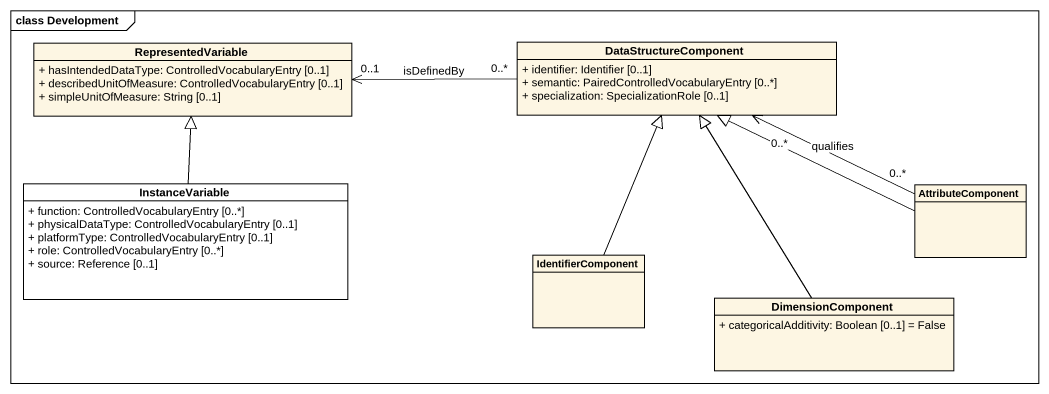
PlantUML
@startuml
mainframe class Development
hide circle
hide empty members
skinparam classAttributeIconSize 0
class RepresentedVariable {
  + hasIntendedDataType: ControlledVocabularyEntry [0..1]
  + describedUnitOfMeasure: ControlledVocabularyEntry [0..1]
  + simpleUnitOfMeasure: String [0..1]
}
class DataStructureComponent {
  + identifier: Identifier [0..1]
  + semantic: PairedControlledVocabularyEntry [0..*]
  + specialization: SpecializationRole [0..1]
}
class InstanceVariable #FFFFFF {
  + function: ControlledVocabularyEntry [0..*]
  + physicalDataType: ControlledVocabularyEntry [0..1]
  + platformType: ControlledVocabularyEntry [0..1]
  + role: ControlledVocabularyEntry [0..*]
  + source: Reference [0..1]
}
class AttributeComponent
class IdentifierComponent
class DimensionComponent {
  + categoricalAdditivity: Boolean [0..1] = False
}
DataStructureComponent "0..*" -left-> "0..1" RepresentedVariable : isDefinedBy
InstanceVariable -up-|> RepresentedVariable
AttributeComponent "0..*" -left-> "0..*" DataStructureComponent : qualifies
AttributeComponent -left-|> DataStructureComponent
IdentifierComponent -up-|> DataStructureComponent
DimensionComponent -up-|> DataStructureComponent
@enduml
